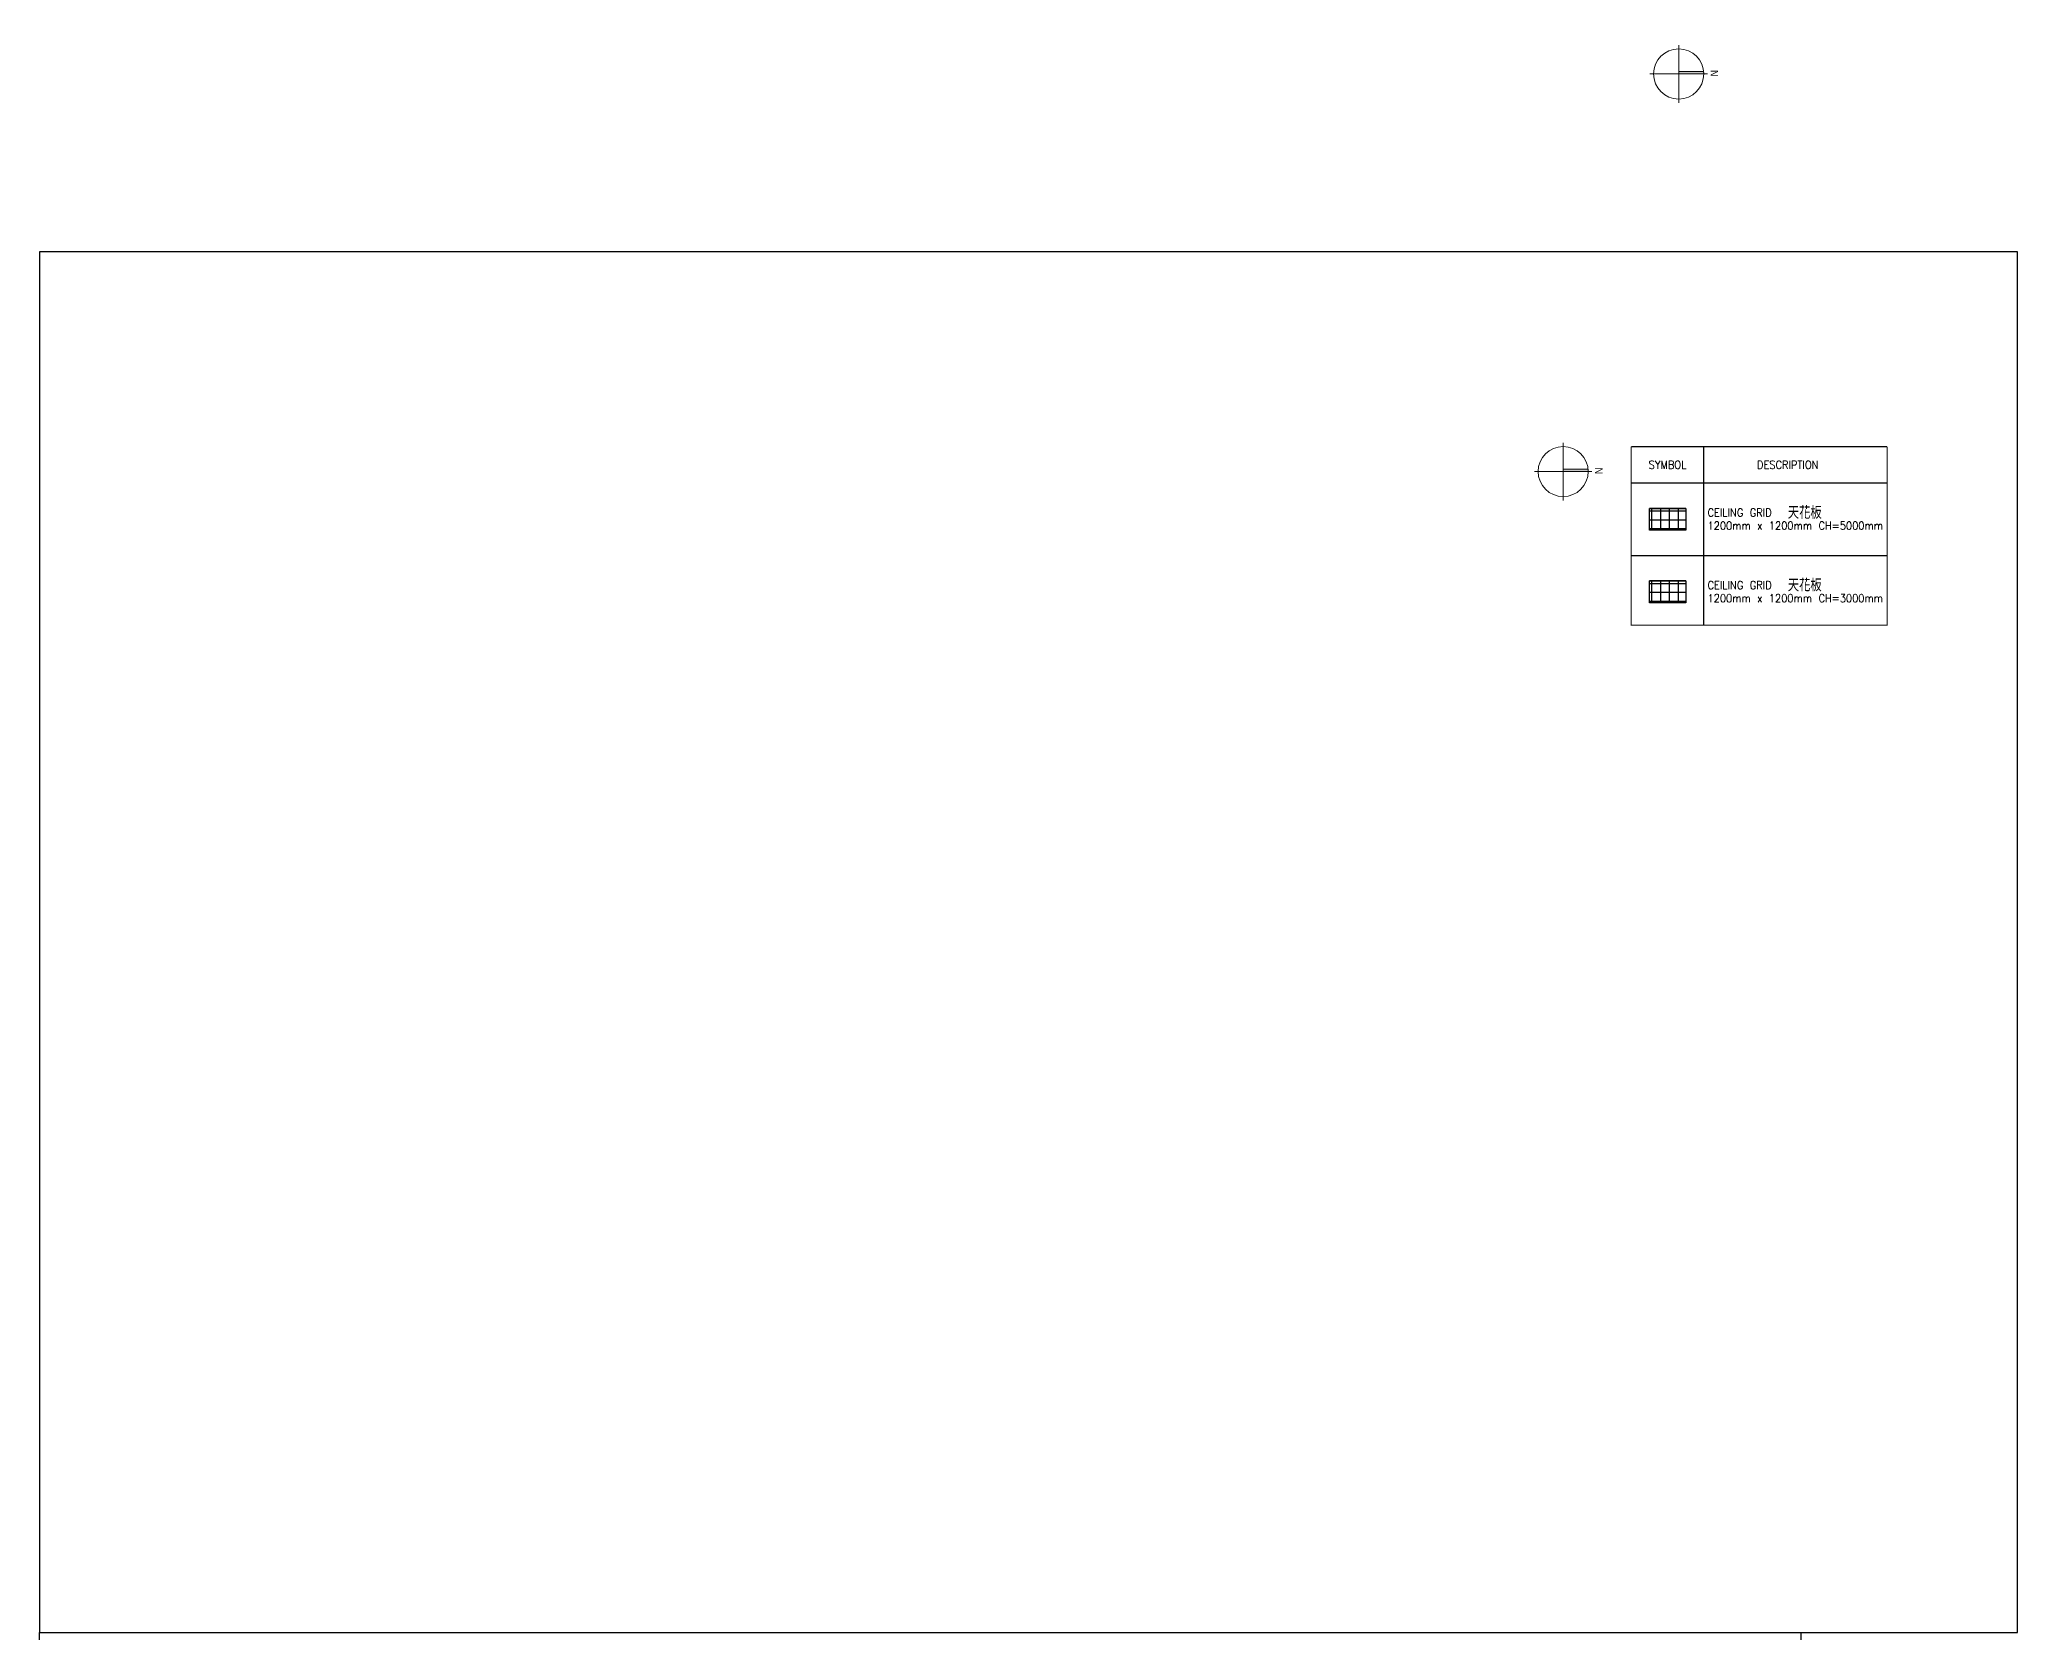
# Model space of a CAD drawing. Extents: x -15449 to 568150, y -1239737 to 53667.
# Drawn here: x 171314 to 368682, y -160078 to -1168 of the extents above; entities that cross this region are included whole.
import ezdxf
from ezdxf.enums import TextEntityAlignment as Align

# ---------------------------------------------------------------- set-up
doc = ezdxf.new("R2010")
doc.units = 0
doc.header["$LTSCALE"] = 8
doc.layers.get('Defpoints').update_dxf_attribs({"linetype": 'CONTINUOUS'})
for name, color, linetype in [('1', 1, 'CONTINUOUS'), ('188K-SM-03-F10-ARCH-PA-Y2257103$0$K-TXT', 7, 'CONTINUOUS'), ('Ceiling FL+5000', 150, 'CONTINUOUS')]:
    doc.layers.add(name, color=color, linetype=linetype)
doc.layers.add('A-_--------_A', color=7, linetype='CONTINUOUS', lineweight=9)
doc.styles.add('188K-SM-03-F10-ARCH-PA-Y2257103$0$Standard', font='txt.shx', dxfattribs={"bigfont": 'chineset.shx'})
doc.styles.add('Arial Narrow', font='ARIALN.TTF', dxfattribs={"height": 0.2})

# ---------------------------------------------------------------- blocks, each defined once
blk = doc.blocks.new('IDA - North Point _ Scale Bar - North Point Only-9867521-PH1 LEVEL 3 - PROBE')
at = {"layer": 'A-_--------_A'}
h = blk.add_hatch(color=256, dxfattribs=at)
edge = h.paths.add_edge_path()
edge.add_line((-0.47, 0.88), (8.29, 5.59))
edge.add_arc((0, 0), 10, 28.24, 33.97917, ccw=False)
edge.add_line((8.81, 4.73), (0, 0))
edge.add_line((0, 0), (-0.47, 0.88))
for p, q in [((-5.44, 10.13), (5.44, -10.13)), ((10.13, 5.44), (-10.13, -5.44)), ((8.29, 5.59), (-0.47, 0.88)), ((-0.47, 0.88), (0, 0)), ((0, 0), (8.81, 4.73))]:
    blk.add_line(p, q, dxfattribs=at)
blk.add_circle((0, 0), 10, dxfattribs=at)
blk.add_arc((0, 0), 10, 28.24, 33.97917, dxfattribs=at)
at = {"layer": 'A-_--------_A', "insert": (13.15, 8.81), "char_height": 3, "width": 3.0464, "attachment_point": 1, "rotation": 298.24, "style": 'Arial Narrow'}
blk.add_mtext('N', dxfattribs=at)

msp = doc.modelspace()

# ---------------------------------------------------------------- hatches: boundary and pattern name
at = {"layer": 'Ceiling FL+5000'}
h = msp.add_hatch(dxfattribs=at)
h.set_pattern_fill('ANSI37', color=256, scale=278.452233, angle=225)
h.set_pattern_definition([(270, (-126643.7, 12812.65), (884.0858, -2e-13), []), (0, (-126643.7, 12812.65), (2e-13, 884.0858), [])])
h.paths.add_polyline_path([(331957.7716, -47935.3946), (335577.6506, -47935.3946), (335577.6506, -50107.322), (331957.7716, -50107.322)])
h = msp.add_hatch(dxfattribs=at)
h.set_pattern_fill('ANSI37', color=6, scale=278.452233, angle=225)
h.set_pattern_definition([(270, (-126643.7, 5572.9), (884.0858, -2e-13), []), (0, (-126643.7, 5572.9), (2e-13, 884.0858), [])])
h.paths.add_polyline_path([(331957.7716, -55175.1526), (335577.6506, -55175.1526), (335577.6506, -57347.08), (331957.7716, -57347.08)])

# ---------------------------------------------------------------- linework, layer by layer
at = {"layer": '1'}
msp.add_lwpolyline([(368682, -22338), (171314.1998, -22338), (171314.1998, -160078), (368682, -160078)], close=True, dxfattribs=at)
at = {"layer": '188K-SM-03-F10-ARCH-PA-Y2257103$0$K-TXT'}
for p, q in [((337387.5902, -59581.7272), (337387.5902, -41781.6002)), ((330147.8321, -45401.4792), (355672.6201, -45401.4792)), ((330147.8321, -52641.2373), (355672.6201, -52641.2373))]:
    msp.add_line(p, q, dxfattribs=at)
at = {"layer": '188K-SM-03-F10-ARCH-PA-Y2257103$0$K-TXT', "const_width": 100.5522}
for points in [[(355672.6201, -41781.6002), (355672.6201, -59581.7272), (330147.8321, -59581.7272), (330147.8321, -41781.6002)], [(330147.8321, -41781.6002), (355672.6201, -41781.6002)]]:
    msp.add_lwpolyline(points, dxfattribs=at)
at = {"layer": 'Ceiling FL+5000'}
msp.add_line((335577.6506, -47935.3946), (331957.7716, -47935.3946), dxfattribs=at)
at = {"layer": 'Ceiling FL+5000', "color": 6}
msp.add_line((335577.6506, -55175.1526), (331957.7716, -55175.1526), dxfattribs=at)
at = {"layer": 'Ceiling FL+5000'}
msp.add_lwpolyline([(331957.7716, -47935.3946), (335577.6506, -47935.3946), (335577.6506, -50107.322), (331957.7716, -50107.322), (331957.7716, -47935.3946)], dxfattribs=at)
at = {"layer": 'Ceiling FL+5000', "color": 6}
msp.add_lwpolyline([(331957.7716, -55175.1526), (335577.6506, -55175.1526), (335577.6506, -57347.08), (331957.7716, -57347.08), (331957.7716, -55175.1526)], dxfattribs=at)
at = {"layer": 'Defpoints', "color": 2}
msp.add_lwpolyline([(171314.1998, -160078), (347064.1998, -160078), (347064.1998, -321211), (171314.1998, -321211)], close=True, dxfattribs=at)

# ---------------------------------------------------------------- block references
at = {"layer": 'A-_--------_A', "lineweight": 5, "xscale": 250, "yscale": 250, "zscale": 250, "rotation": 331.759999999999}
for p in [(334878.0578, -4597.3125), (323353.4306, -44265.8109)]:
    msp.add_blockref('IDA - North Point _ Scale Bar - North Point Only-9867521-PH1 LEVEL 3 - PROBE', p, dxfattribs=at)

# ---------------------------------------------------------------- texts
at = {"layer": '188K-SM-03-F10-ARCH-PA-Y2257103$0$K-TXT', "style": '188K-SM-03-F10-ARCH-PA-Y2257103$0$Standard', "width": 0.9}
for s, height, p in [('SYMBOL', 798.52466, (333767.7111, -43591.5397)), ('DESCRIPTION', 798.524661, (345761.7589, -43591.5397))]:
    msp.add_text(s, height=height, rotation=359.999999947, dxfattribs=at).set_placement(p, align=Align.MIDDLE)
for s, height, p in [('CEILING GRID', 798.524661, (337758.1649, -48357.0283)), ('1200mm x 1200mm CH=5000mm', 798.524661, (337758.1649, -49661.2556)), ('天花板', 1253.03505, (345762.4362, -48357.0283)), ('CEILING GRID', 798.524661, (337758.1649, -55596.7864)), ('天花板', 1253.03505, (345762.4362, -55596.7864)), ('1200mm x 1200mm CH=3000mm', 798.524661, (337758.1649, -56901.0136))]:
    msp.add_text(s, height=height, rotation=359.999999947, dxfattribs=at).set_placement(p, align=Align.MIDDLE_LEFT)

doc.saveas('drawing.dxf')
